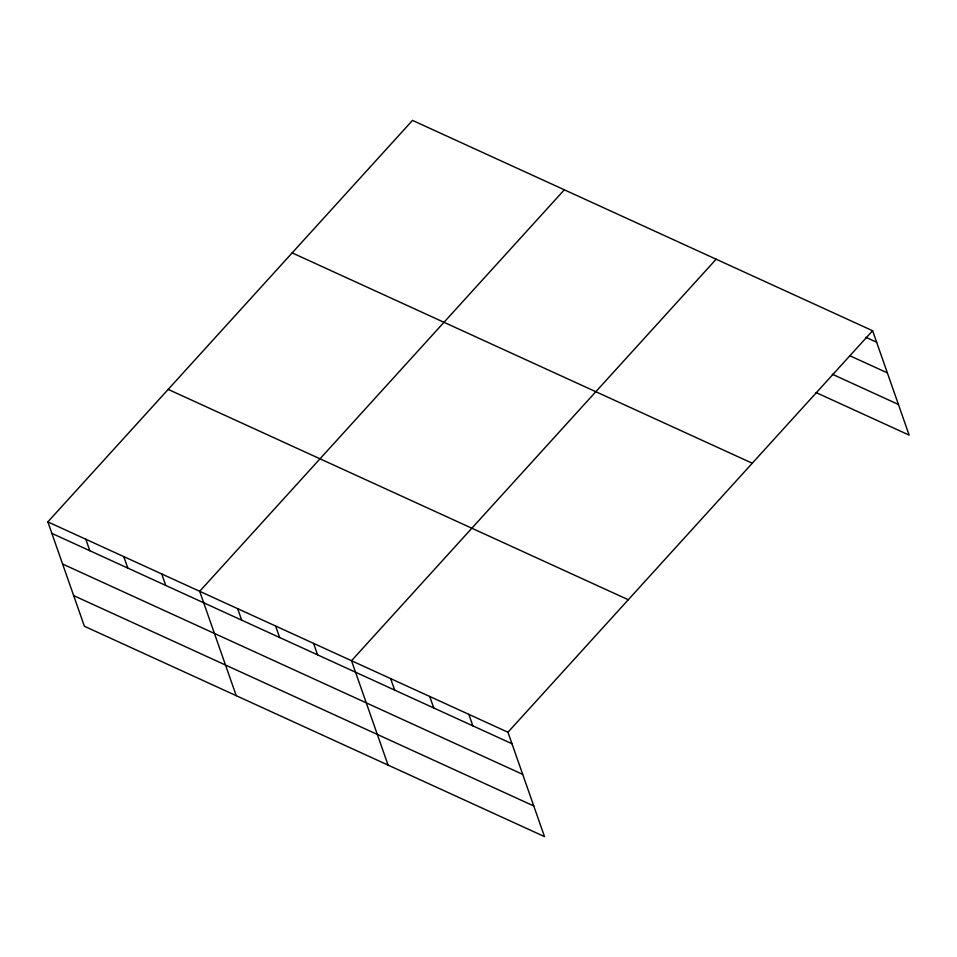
<?xml version="1.0" encoding="UTF-8"?>
<svg xmlns="http://www.w3.org/2000/svg" width="957" height="957" viewBox="0 0 957 957"><rect width="100%" height="100%" fill="white"/><g stroke="black" fill="none" stroke-linecap="round" stroke-linejoin="round"><path stroke-width="1.44" d="M47.85 521.888L507.952 732.237L544.497 836.609L84.395 626.261L47.85 521.888L412.503 120.391L872.605 330.739L909.15 435.112L816.094 392.573M564.331 189.809L199.678 591.306L236.235 695.679M716.159 259.215L351.518 660.725L388.063 765.098M507.952 732.237L872.605 330.739M865.834 337.295L876.624 342.235M849.601 355.621L887.354 372.883M832.339 374.247L898.42 404.464M292.16 252.887L752.262 463.236M168.181 389.391L628.282 599.74M51.869 533.372L511.971 743.733M62.612 564.032L522.713 774.38M73.665 595.613L533.767 805.961M468.846 714.365L472.866 725.849M429.729 696.481L433.76 707.977M390.623 678.597L394.655 690.093M313.561 643.367L317.58 654.851M275.604 626.01L279.623 637.506M237.647 608.652L241.666 620.148M161.721 573.949L165.752 585.445M123.764 556.591L127.795 568.087M85.807 539.246L89.838 550.73"/></g></svg>
